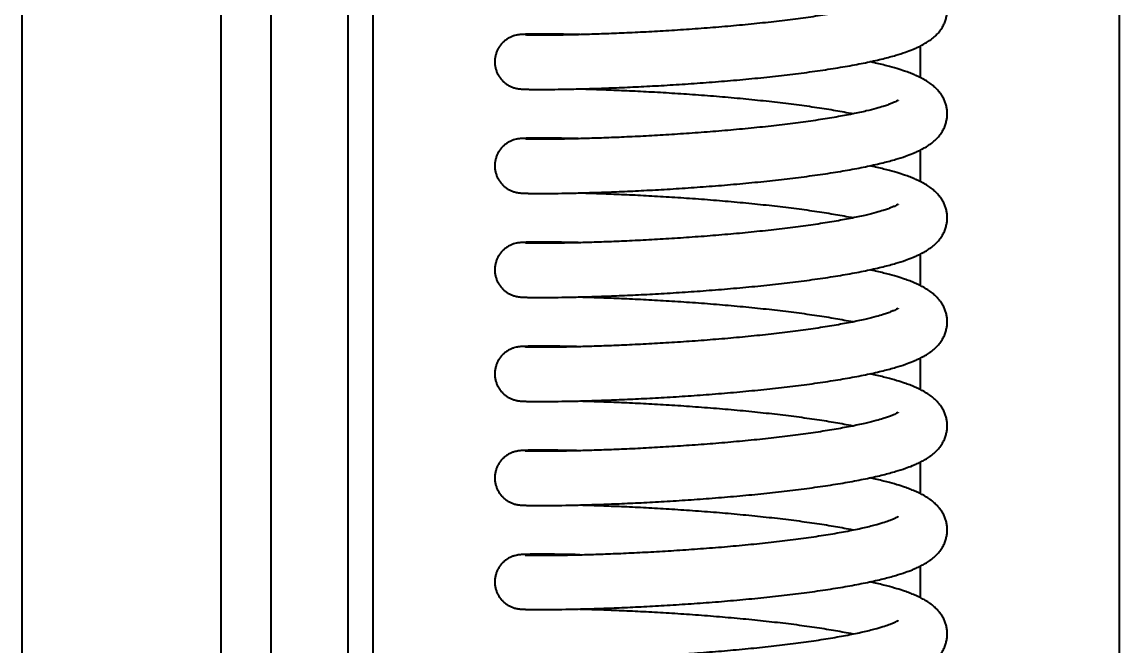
# Model space of a CAD drawing. Header units: millimetres. Extents: x 30271 to 35001, y 5679 to 9007.
# Drawn here: x 33856.8 to 34077.3, y 8014.6 to 8140 of the extents above; entities that cross this region are included whole.
import ezdxf

# ---------------------------------------------------------------- set-up
doc = ezdxf.new("R2010")
doc.units = ezdxf.units.MM
doc.linetypes.add('K5LT_BASIC', pattern=[0])

msp = doc.modelspace()

# ---------------------------------------------------------------- linework, layer by layer
at = {"color": 5, "linetype": 'K5LT_BASIC', "lineweight": 40, "ltscale": 0.5}
for p, q in [((34077.311, 8519.338), (34077.311, 7812.278)), ((33856.811, 8258.577), (33856.811, 7486.77)), ((33896.811, 8258.577), (33896.811, 7486.77)), ((33906.811, 8258.577), (33906.811, 7486.77)), ((33922.311, 8258.577), (33922.311, 7812.278)), ((33927.311, 8258.577), (33927.311, 7812.278)), ((34037.311, 8135.168), (34037.311, 8128.895)), ((34037.311, 8114.258), (34037.311, 8107.984)), ((34037.311, 8093.348), (34037.311, 8087.074)), ((34037.311, 8072.438), (34037.311, 8066.164)), ((34037.311, 8051.527), (34037.311, 8045.253)), ((34037.311, 8030.617), (34037.311, 8024.343))]:
    msp.add_line(p, q, dxfattribs=at)
for points, knots in [([(34032.941, 8145.212), (34032.931, 8145.203), (34032.855, 8145.153), (34032.588, 8145.001), (34032.173, 8144.798), (34031.554, 8144.537), (34030.79, 8144.254), (34029.797, 8143.926), (34028.418, 8143.522), (34026.412, 8143.012), (34023.755, 8142.432), (34020.508, 8141.825), (34016.84, 8141.231), (34012.812, 8140.664), (34008.492, 8140.131), (34003.948, 8139.64), (33999.257, 8139.195), (33994.493, 8138.799), (33989.735, 8138.454), (33985.054, 8138.16), (33980.534, 8137.917), (33976.242, 8137.723), (33972.249, 8137.576), (33968.62, 8137.471), (33965.413, 8137.406), (33962.684, 8137.374), (33960.488, 8137.371), (33959.05, 8137.388), (33958.362, 8137.408), (33958.118, 8137.418), (33958.032, 8137.423), (33957.989, 8137.426), (33957.978, 8137.426), (33957.978, 8137.426)], [0, 0, 0, 0, 0.6033806, 1.0637863, 1.7008464, 2.337546, 2.9742456, 3.6109452, 4.4599826, 5.5215982, 6.8143026, 8.157865, 9.5389116, 10.9481864, 12.3793259, 13.8276698, 15.2898203, 16.7632484, 18.246049, 19.735651, 21.2332462, 22.7369327, 24.2462398, 25.7610339, 27.2816598, 28.8093227, 30.3471628, 31.8878181, 32.939602, 33.3634432, 33.5751742, 33.7869052, 34, 34, 34, 34]), ([(33951.841, 8132.031), (33951.841, 8131.919), (33951.848, 8131.693), (33951.891, 8131.241), (33951.997, 8130.682), (33952.206, 8130.033), (33952.495, 8129.416), (33952.858, 8128.839), (33953.29, 8128.313), (33953.784, 8127.844), (33954.332, 8127.44), (33954.926, 8127.106), (33955.562, 8126.847), (33955.978, 8126.735), (33956.271, 8126.67), (33956.463, 8126.634), (33956.652, 8126.607), (33956.792, 8126.589), (33956.912, 8126.576), (33957.017, 8126.566), (33957.125, 8126.557), (33957.23, 8126.55), (33957.349, 8126.542), (33957.477, 8126.535), (33957.622, 8126.527), (33957.823, 8126.519), (33958.091, 8126.509), (33958.565, 8126.496), (33959.39, 8126.48), (33960.878, 8126.468), (33963.123, 8126.475), (33966.037, 8126.513), (33969.415, 8126.586), (33973.205, 8126.699), (33977.35, 8126.858), (33981.788, 8127.064), (33986.452, 8127.321), (33991.271, 8127.631), (33996.17, 8127.995), (34001.078, 8128.412), (34005.919, 8128.882), (34010.623, 8129.403), (34015.122, 8129.972), (34019.353, 8130.585), (34023.26, 8131.237), (34026.797, 8131.923), (34029.86, 8132.622), (34032.356, 8133.297), (34034.27, 8133.908), (34035.674, 8134.432), (34036.769, 8134.901), (34037.705, 8135.357), (34038.598, 8135.862), (34039.458, 8136.435), (34040.263, 8137.088), (34040.976, 8137.811), (34041.562, 8138.569), (34042.021, 8139.337), (34042.366, 8140.115), (34042.608, 8140.902), (34042.75, 8141.694), (34042.782, 8142.224), (34042.781, 8142.487)], [0, 0, 0, 0, 0.1550048, 0.3136308, 0.6271879, 0.9408378, 1.2546504, 1.5687281, 1.8832435, 2.198542, 2.5154382, 2.8361973, 3.16823, 3.5372502, 3.5957339, 3.8539141, 4.0759055, 4.2978969, 4.4965531, 4.7083259, 4.9200987, 5.1751686, 5.4031045, 5.7188875, 6.0346706, 6.3501724, 6.981176, 7.610738, 8.869862, 10.7555218, 13.0830505, 15.3992471, 17.7027667, 19.9985619, 22.2887439, 24.5741607, 26.8549573, 29.1307979, 31.4009416, 33.6642426, 35.9190599, 38.1631184, 40.3932713, 42.6051158, 44.7923608, 46.9457361, 49.0510015, 50.9525723, 52.5343585, 53.8006295, 54.7501795, 55.6997295, 56.6489139, 57.5967651, 58.5409489, 59.4010593, 60.1369512, 60.788737, 61.3843375, 61.9426273, 62.4773534, 63, 63, 63, 63]), ([(33968.943, 8137.484), (33968.508, 8137.495), (33966.936, 8137.532), (33964.46, 8137.574), (33961.818, 8137.595), (33959.712, 8137.589), (33958.478, 8137.567), (33957.813, 8137.544), (33957.527, 8137.531), (33957.338, 8137.52), (33957.201, 8137.511), (33957.069, 8137.501), (33956.945, 8137.49), (33956.823, 8137.477), (33956.696, 8137.462), (33956.541, 8137.44), (33956.304, 8137.401), (33956.022, 8137.34), (33955.714, 8137.252), (33955.39, 8137.147), (33954.895, 8136.941), (33954.306, 8136.607), (33953.754, 8136.195), (33953.262, 8135.72), (33952.833, 8135.188), (33952.474, 8134.608), (33952.19, 8133.988), (33951.986, 8133.337), (33951.867, 8132.681), (33951.841, 8132.243), (33951.841, 8132.031)], [0, 0, 0, 0, 1.5274861, 5.6364806, 9.7628735, 13.920574, 18.0384505, 19.6431788, 20.7738766, 21.3396902, 21.9053121, 22.4176579, 22.8734143, 23.250307, 23.6027008, 23.9550947, 24.35503, 24.9614733, 25.1024448, 25.3843876, 25.9482734, 26.5331013, 27.1041188, 27.66968, 28.2328203, 28.7947082, 29.3558724, 29.9165901, 30.4770325, 31, 31, 31, 31]), ([(34042.781, 8121.576), (34042.782, 8121.836), (34042.75, 8122.358), (34042.614, 8123.13), (34042.388, 8123.884), (34042.074, 8124.615), (34041.673, 8125.321), (34041.183, 8125.999), (34040.595, 8126.652), (34039.897, 8127.285), (34039.069, 8127.902), (34038.167, 8128.456), (34037.219, 8128.95), (34036.262, 8129.385), (34035.254, 8129.791), (34034.073, 8130.216), (34032.567, 8130.698), (34030.54, 8131.264), (34028.67, 8131.714), (34027.478, 8131.975), (34027.216, 8132.031)], [0, 0, 0, 0, 0.6899626, 1.3860424, 2.0976221, 2.8382955, 3.6239635, 4.4736916, 5.4139735, 6.479496, 7.7149107, 9.1291725, 10.388491, 11.6478095, 12.9052237, 14.1576778, 15.8206006, 17.8830838, 20.3231246, 21, 21, 21, 21]), ([(33968.943, 8126.579), (33969.715, 8126.559), (33971.715, 8126.503), (33975.202, 8126.381), (33979.441, 8126.199), (33983.931, 8125.967), (33988.599, 8125.684), (33993.371, 8125.35), (33998.171, 8124.963), (34002.921, 8124.526), (34007.545, 8124.04), (34011.969, 8123.509), (34016.121, 8122.939), (34019.933, 8122.338), (34022.461, 8121.876), (34023.736, 8121.619), (34023.946, 8121.576)], [0, 0, 0, 0, 0.9140994, 2.2756218, 3.6321692, 4.9837125, 6.3298944, 7.6700839, 9.0033727, 10.3285297, 11.6439141, 12.9473346, 14.2358278, 15.5053574, 16.7502132, 17, 17, 17, 17]), ([(34032.941, 8124.302), (34032.931, 8124.293), (34032.855, 8124.243), (34032.588, 8124.091), (34032.173, 8123.887), (34031.554, 8123.626), (34030.79, 8123.344), (34029.797, 8123.016), (34028.418, 8122.612), (34026.412, 8122.102), (34023.755, 8121.522), (34020.508, 8120.914), (34016.84, 8120.321), (34012.812, 8119.753), (34008.492, 8119.221), (34003.948, 8118.73), (33999.257, 8118.285), (33994.493, 8117.889), (33989.735, 8117.544), (33985.054, 8117.25), (33980.534, 8117.007), (33976.242, 8116.813), (33972.249, 8116.665), (33968.62, 8116.561), (33965.413, 8116.496), (33962.684, 8116.464), (33960.488, 8116.461), (33959.05, 8116.478), (33958.362, 8116.497), (33958.118, 8116.508), (33958.032, 8116.513), (33957.989, 8116.515), (33957.978, 8116.516), (33957.978, 8116.516)], [0, 0, 0, 0, 0.6033806, 1.0637863, 1.7008464, 2.337546, 2.9742456, 3.6109452, 4.4599826, 5.5215982, 6.8143026, 8.157865, 9.5389116, 10.9481864, 12.3793259, 13.8276698, 15.2898203, 16.7632484, 18.246049, 19.735651, 21.2332462, 22.7369327, 24.2462398, 25.7610339, 27.2816598, 28.8093227, 30.3471628, 31.8878181, 32.939602, 33.3634432, 33.5751742, 33.7869052, 34, 34, 34, 34]), ([(33951.841, 8111.121), (33951.841, 8111.009), (33951.848, 8110.782), (33951.891, 8110.331), (33951.997, 8109.771), (33952.206, 8109.123), (33952.495, 8108.506), (33952.858, 8107.929), (33953.29, 8107.402), (33953.784, 8106.933), (33954.332, 8106.529), (33954.926, 8106.196), (33955.562, 8105.937), (33955.978, 8105.825), (33956.271, 8105.759), (33956.463, 8105.724), (33956.652, 8105.696), (33956.792, 8105.679), (33956.912, 8105.666), (33957.017, 8105.656), (33957.125, 8105.647), (33957.23, 8105.639), (33957.349, 8105.632), (33957.477, 8105.624), (33957.622, 8105.617), (33957.823, 8105.608), (33958.091, 8105.599), (33958.565, 8105.586), (33959.39, 8105.57), (33960.878, 8105.558), (33963.123, 8105.565), (33966.037, 8105.602), (33969.415, 8105.675), (33973.205, 8105.789), (33977.35, 8105.947), (33981.788, 8106.154), (33986.452, 8106.411), (33991.271, 8106.721), (33996.17, 8107.084), (34001.078, 8107.502), (34005.919, 8107.972), (34010.623, 8108.492), (34015.122, 8109.061), (34019.353, 8109.674), (34023.26, 8110.327), (34026.797, 8111.013), (34029.86, 8111.712), (34032.356, 8112.386), (34034.27, 8112.998), (34035.674, 8113.522), (34036.769, 8113.991), (34037.705, 8114.447), (34038.598, 8114.952), (34039.458, 8115.525), (34040.263, 8116.178), (34040.976, 8116.901), (34041.562, 8117.658), (34042.021, 8118.426), (34042.366, 8119.205), (34042.608, 8119.992), (34042.75, 8120.783), (34042.782, 8121.314), (34042.781, 8121.576)], [0, 0, 0, 0, 0.1550048, 0.3136308, 0.6271879, 0.9408378, 1.2546504, 1.5687281, 1.8832435, 2.198542, 2.5154382, 2.8361973, 3.16823, 3.5372502, 3.5957339, 3.8539141, 4.0759055, 4.2978969, 4.4965531, 4.7083259, 4.9200987, 5.1751686, 5.4031045, 5.7188875, 6.0346706, 6.3501724, 6.981176, 7.610738, 8.869862, 10.7555218, 13.0830505, 15.3992471, 17.7027667, 19.9985619, 22.2887439, 24.5741607, 26.8549573, 29.1307979, 31.4009416, 33.6642426, 35.9190599, 38.1631184, 40.3932713, 42.6051158, 44.7923608, 46.9457361, 49.0510015, 50.9525723, 52.5343585, 53.8006295, 54.7501795, 55.6997295, 56.6489139, 57.5967651, 58.5409489, 59.4010593, 60.1369512, 60.788737, 61.3843375, 61.9426273, 62.4773534, 63, 63, 63, 63]), ([(33968.943, 8116.574), (33968.508, 8116.585), (33966.936, 8116.621), (33964.46, 8116.664), (33961.818, 8116.685), (33959.712, 8116.678), (33958.478, 8116.657), (33957.813, 8116.634), (33957.527, 8116.621), (33957.338, 8116.61), (33957.201, 8116.601), (33957.069, 8116.591), (33956.945, 8116.58), (33956.823, 8116.567), (33956.696, 8116.552), (33956.541, 8116.53), (33956.304, 8116.491), (33956.022, 8116.43), (33955.714, 8116.342), (33955.39, 8116.237), (33954.895, 8116.031), (33954.306, 8115.696), (33953.754, 8115.284), (33953.262, 8114.809), (33952.833, 8114.278), (33952.474, 8113.698), (33952.19, 8113.077), (33951.986, 8112.427), (33951.867, 8111.771), (33951.841, 8111.333), (33951.841, 8111.121)], [0, 0, 0, 0, 1.5274861, 5.6364806, 9.7628735, 13.920574, 18.0384505, 19.6431788, 20.7738766, 21.3396902, 21.9053121, 22.4176579, 22.8734143, 23.250307, 23.6027008, 23.9550947, 24.35503, 24.9614733, 25.1024448, 25.3843876, 25.9482734, 26.5331013, 27.1041188, 27.66968, 28.2328203, 28.7947082, 29.3558724, 29.9165901, 30.4770325, 31, 31, 31, 31]), ([(34042.781, 8100.666), (34042.782, 8100.926), (34042.75, 8101.448), (34042.614, 8102.22), (34042.388, 8102.974), (34042.074, 8103.705), (34041.673, 8104.41), (34041.183, 8105.088), (34040.595, 8105.742), (34039.897, 8106.375), (34039.069, 8106.991), (34038.167, 8107.545), (34037.219, 8108.04), (34036.262, 8108.475), (34035.254, 8108.881), (34034.073, 8109.306), (34032.567, 8109.788), (34030.54, 8110.353), (34028.67, 8110.803), (34027.478, 8111.065), (34027.216, 8111.121)], [0, 0, 0, 0, 0.6899626, 1.3860424, 2.0976221, 2.8382955, 3.6239635, 4.4736916, 5.4139735, 6.479496, 7.7149107, 9.1291725, 10.388491, 11.6478095, 12.9052237, 14.1576778, 15.8206006, 17.8830838, 20.3231246, 21, 21, 21, 21]), ([(33968.943, 8105.668), (33969.715, 8105.649), (33971.715, 8105.593), (33975.202, 8105.471), (33979.441, 8105.288), (33983.931, 8105.057), (33988.599, 8104.774), (33993.371, 8104.439), (33998.171, 8104.053), (34002.921, 8103.615), (34007.545, 8103.129), (34011.969, 8102.599), (34016.121, 8102.029), (34019.933, 8101.428), (34022.461, 8100.965), (34023.736, 8100.709), (34023.946, 8100.666)], [0, 0, 0, 0, 0.9140994, 2.2756218, 3.6321692, 4.9837125, 6.3298944, 7.6700839, 9.0033727, 10.3285297, 11.6439141, 12.9473346, 14.2358278, 15.5053574, 16.7502132, 17, 17, 17, 17]), ([(34032.941, 8103.392), (34032.931, 8103.383), (34032.855, 8103.332), (34032.588, 8103.18), (34032.173, 8102.977), (34031.554, 8102.716), (34030.79, 8102.433), (34029.797, 8102.105), (34028.418, 8101.702), (34026.412, 8101.191), (34023.755, 8100.611), (34020.508, 8100.004), (34016.84, 8099.41), (34012.812, 8098.843), (34008.492, 8098.311), (34003.948, 8097.819), (33999.257, 8097.374), (33994.493, 8096.978), (33989.735, 8096.633), (33985.054, 8096.339), (33980.534, 8096.097), (33976.242, 8095.903), (33972.249, 8095.755), (33968.62, 8095.651), (33965.413, 8095.585), (33962.684, 8095.554), (33960.488, 8095.551), (33959.05, 8095.567), (33958.362, 8095.587), (33958.118, 8095.598), (33958.032, 8095.602), (33957.989, 8095.605), (33957.978, 8095.606), (33957.978, 8095.606)], [0, 0, 0, 0, 0.6033806, 1.0637863, 1.7008464, 2.337546, 2.9742456, 3.6109452, 4.4599826, 5.5215982, 6.8143026, 8.157865, 9.5389116, 10.9481864, 12.3793259, 13.8276698, 15.2898203, 16.7632484, 18.246049, 19.735651, 21.2332462, 22.7369327, 24.2462398, 25.7610339, 27.2816598, 28.8093227, 30.3471628, 31.8878181, 32.939602, 33.3634432, 33.5751742, 33.7869052, 34, 34, 34, 34]), ([(33951.841, 8090.211), (33951.841, 8090.099), (33951.848, 8089.872), (33951.891, 8089.42), (33951.997, 8088.861), (33952.206, 8088.213), (33952.495, 8087.595), (33952.858, 8087.019), (33953.29, 8086.492), (33953.784, 8086.023), (33954.332, 8085.619), (33954.926, 8085.286), (33955.562, 8085.026), (33955.978, 8084.914), (33956.271, 8084.849), (33956.463, 8084.814), (33956.652, 8084.786), (33956.792, 8084.769), (33956.912, 8084.756), (33957.017, 8084.746), (33957.125, 8084.737), (33957.23, 8084.729), (33957.349, 8084.721), (33957.477, 8084.714), (33957.622, 8084.707), (33957.823, 8084.698), (33958.091, 8084.689), (33958.565, 8084.675), (33959.39, 8084.66), (33960.878, 8084.648), (33963.123, 8084.654), (33966.037, 8084.692), (33969.415, 8084.765), (33973.205, 8084.879), (33977.35, 8085.037), (33981.788, 8085.243), (33986.452, 8085.501), (33991.271, 8085.81), (33996.17, 8086.174), (34001.078, 8086.591), (34005.919, 8087.061), (34010.623, 8087.582), (34015.122, 8088.151), (34019.353, 8088.764), (34023.26, 8089.416), (34026.797, 8090.103), (34029.86, 8090.801), (34032.356, 8091.476), (34034.27, 8092.088), (34035.674, 8092.611), (34036.769, 8093.08), (34037.705, 8093.537), (34038.598, 8094.041), (34039.458, 8094.615), (34040.263, 8095.268), (34040.976, 8095.991), (34041.562, 8096.748), (34042.021, 8097.516), (34042.366, 8098.295), (34042.608, 8099.082), (34042.75, 8099.873), (34042.782, 8100.404), (34042.781, 8100.666)], [0, 0, 0, 0, 0.1550048, 0.3136308, 0.6271879, 0.9408378, 1.2546504, 1.5687281, 1.8832435, 2.198542, 2.5154382, 2.8361973, 3.16823, 3.5372502, 3.5957339, 3.8539141, 4.0759055, 4.2978969, 4.4965531, 4.7083259, 4.9200987, 5.1751686, 5.4031045, 5.7188875, 6.0346706, 6.3501724, 6.981176, 7.610738, 8.869862, 10.7555218, 13.0830505, 15.3992471, 17.7027667, 19.9985619, 22.2887439, 24.5741607, 26.8549573, 29.1307979, 31.4009416, 33.6642426, 35.9190599, 38.1631184, 40.3932713, 42.6051158, 44.7923608, 46.9457361, 49.0510015, 50.9525723, 52.5343585, 53.8006295, 54.7501795, 55.6997295, 56.6489139, 57.5967651, 58.5409489, 59.4010593, 60.1369512, 60.788737, 61.3843375, 61.9426273, 62.4773534, 63, 63, 63, 63]), ([(33968.943, 8095.664), (33968.508, 8095.674), (33966.936, 8095.711), (33964.46, 8095.753), (33961.818, 8095.774), (33959.712, 8095.768), (33958.478, 8095.746), (33957.813, 8095.724), (33957.527, 8095.711), (33957.338, 8095.7), (33957.201, 8095.691), (33957.069, 8095.681), (33956.945, 8095.669), (33956.823, 8095.657), (33956.696, 8095.642), (33956.541, 8095.62), (33956.304, 8095.58), (33956.022, 8095.52), (33955.714, 8095.432), (33955.39, 8095.327), (33954.895, 8095.121), (33954.306, 8094.786), (33953.754, 8094.374), (33953.262, 8093.899), (33952.833, 8093.368), (33952.474, 8092.787), (33952.19, 8092.167), (33951.986, 8091.517), (33951.867, 8090.861), (33951.841, 8090.422), (33951.841, 8090.211)], [0, 0, 0, 0, 1.5274861, 5.6364806, 9.7628735, 13.920574, 18.0384505, 19.6431788, 20.7738766, 21.3396902, 21.9053121, 22.4176579, 22.8734143, 23.250307, 23.6027008, 23.9550947, 24.35503, 24.9614733, 25.1024448, 25.3843876, 25.9482734, 26.5331013, 27.1041188, 27.66968, 28.2328203, 28.7947082, 29.3558724, 29.9165901, 30.4770325, 31, 31, 31, 31]), ([(34042.781, 8079.756), (34042.782, 8080.016), (34042.75, 8080.538), (34042.614, 8081.31), (34042.388, 8082.064), (34042.074, 8082.795), (34041.673, 8083.5), (34041.183, 8084.178), (34040.595, 8084.831), (34039.897, 8085.465), (34039.069, 8086.081), (34038.167, 8086.635), (34037.219, 8087.13), (34036.262, 8087.565), (34035.254, 8087.97), (34034.073, 8088.396), (34032.567, 8088.877), (34030.54, 8089.443), (34028.67, 8089.893), (34027.478, 8090.155), (34027.216, 8090.211)], [0, 0, 0, 0, 0.6899626, 1.3860424, 2.0976221, 2.8382955, 3.6239635, 4.4736916, 5.4139735, 6.479496, 7.7149107, 9.1291725, 10.388491, 11.6478095, 12.9052237, 14.1576778, 15.8206006, 17.8830838, 20.3231246, 21, 21, 21, 21]), ([(33968.943, 8084.758), (33969.715, 8084.739), (33971.715, 8084.682), (33975.202, 8084.561), (33979.441, 8084.378), (33983.931, 8084.146), (33988.599, 8083.864), (33993.371, 8083.529), (33998.171, 8083.143), (34002.921, 8082.705), (34007.545, 8082.219), (34011.969, 8081.689), (34016.121, 8081.119), (34019.933, 8080.517), (34022.461, 8080.055), (34023.736, 8079.799), (34023.946, 8079.756)], [0, 0, 0, 0, 0.9140994, 2.2756218, 3.6321692, 4.9837125, 6.3298944, 7.6700839, 9.0033727, 10.3285297, 11.6439141, 12.9473346, 14.2358278, 15.5053574, 16.7502132, 17, 17, 17, 17]), ([(34032.941, 8082.481), (34032.931, 8082.473), (34032.855, 8082.422), (34032.588, 8082.27), (34032.173, 8082.067), (34031.554, 8081.806), (34030.79, 8081.523), (34029.797, 8081.195), (34028.418, 8080.792), (34026.412, 8080.281), (34023.755, 8079.701), (34020.508, 8079.094), (34016.84, 8078.5), (34012.812, 8077.933), (34008.492, 8077.4), (34003.948, 8076.909), (33999.257, 8076.464), (33994.493, 8076.068), (33989.735, 8075.723), (33985.054, 8075.429), (33980.534, 8075.186), (33976.242, 8074.992), (33972.249, 8074.845), (33968.62, 8074.741), (33965.413, 8074.675), (33962.684, 8074.643), (33960.488, 8074.64), (33959.05, 8074.657), (33958.362, 8074.677), (33958.118, 8074.687), (33958.032, 8074.692), (33957.989, 8074.695), (33957.978, 8074.696), (33957.978, 8074.696)], [0, 0, 0, 0, 0.6033806, 1.0637863, 1.7008464, 2.337546, 2.9742456, 3.6109452, 4.4599826, 5.5215982, 6.8143026, 8.157865, 9.5389116, 10.9481864, 12.3793259, 13.8276698, 15.2898203, 16.7632484, 18.246049, 19.735651, 21.2332462, 22.7369327, 24.2462398, 25.7610339, 27.2816598, 28.8093227, 30.3471628, 31.8878181, 32.939602, 33.3634432, 33.5751742, 33.7869052, 34, 34, 34, 34]), ([(33951.841, 8069.301), (33951.841, 8069.189), (33951.848, 8068.962), (33951.891, 8068.51), (33951.997, 8067.951), (33952.206, 8067.302), (33952.495, 8066.685), (33952.858, 8066.108), (33953.29, 8065.582), (33953.784, 8065.113), (33954.332, 8064.709), (33954.926, 8064.375), (33955.562, 8064.116), (33955.978, 8064.004), (33956.271, 8063.939), (33956.463, 8063.904), (33956.652, 8063.876), (33956.792, 8063.858), (33956.912, 8063.845), (33957.017, 8063.835), (33957.125, 8063.827), (33957.23, 8063.819), (33957.349, 8063.811), (33957.477, 8063.804), (33957.622, 8063.797), (33957.823, 8063.788), (33958.091, 8063.778), (33958.565, 8063.765), (33959.39, 8063.749), (33960.878, 8063.737), (33963.123, 8063.744), (33966.037, 8063.782), (33969.415, 8063.855), (33973.205, 8063.968), (33977.35, 8064.127), (33981.788, 8064.333), (33986.452, 8064.59), (33991.271, 8064.9), (33996.17, 8065.264), (34001.078, 8065.681), (34005.919, 8066.151), (34010.623, 8066.672), (34015.122, 8067.241), (34019.353, 8067.854), (34023.26, 8068.506), (34026.797, 8069.192), (34029.86, 8069.891), (34032.356, 8070.566), (34034.27, 8071.177), (34035.674, 8071.701), (34036.769, 8072.17), (34037.705, 8072.626), (34038.598, 8073.131), (34039.458, 8073.705), (34040.263, 8074.358), (34040.976, 8075.08), (34041.562, 8075.838), (34042.021, 8076.606), (34042.366, 8077.385), (34042.608, 8078.171), (34042.75, 8078.963), (34042.782, 8079.493), (34042.781, 8079.756)], [0, 0, 0, 0, 0.1550048, 0.3136308, 0.6271879, 0.9408378, 1.2546504, 1.5687281, 1.8832435, 2.198542, 2.5154382, 2.8361973, 3.16823, 3.5372502, 3.5957339, 3.8539141, 4.0759055, 4.2978969, 4.4965531, 4.7083259, 4.9200987, 5.1751686, 5.4031045, 5.7188875, 6.0346706, 6.3501724, 6.981176, 7.610738, 8.869862, 10.7555218, 13.0830505, 15.3992471, 17.7027667, 19.9985619, 22.2887439, 24.5741607, 26.8549573, 29.1307979, 31.4009416, 33.6642426, 35.9190599, 38.1631184, 40.3932713, 42.6051158, 44.7923608, 46.9457361, 49.0510015, 50.9525723, 52.5343585, 53.8006295, 54.7501795, 55.6997295, 56.6489139, 57.5967651, 58.5409489, 59.4010593, 60.1369512, 60.788737, 61.3843375, 61.9426273, 62.4773534, 63, 63, 63, 63]), ([(33968.943, 8074.753), (33968.508, 8074.764), (33966.936, 8074.801), (33964.46, 8074.843), (33961.818, 8074.864), (33959.712, 8074.858), (33958.478, 8074.836), (33957.813, 8074.813), (33957.527, 8074.8), (33957.338, 8074.789), (33957.201, 8074.78), (33957.069, 8074.77), (33956.945, 8074.759), (33956.823, 8074.746), (33956.696, 8074.731), (33956.541, 8074.71), (33956.304, 8074.67), (33956.022, 8074.609), (33955.714, 8074.522), (33955.39, 8074.416), (33954.895, 8074.21), (33954.306, 8073.876), (33953.754, 8073.464), (33953.262, 8072.989), (33952.833, 8072.457), (33952.474, 8071.877), (33952.19, 8071.257), (33951.986, 8070.606), (33951.867, 8069.95), (33951.841, 8069.512), (33951.841, 8069.301)], [0, 0, 0, 0, 1.5274861, 5.6364806, 9.7628735, 13.920574, 18.0384505, 19.6431788, 20.7738766, 21.3396902, 21.9053121, 22.4176579, 22.8734143, 23.250307, 23.6027008, 23.9550947, 24.35503, 24.9614733, 25.1024448, 25.3843876, 25.9482734, 26.5331013, 27.1041188, 27.66968, 28.2328203, 28.7947082, 29.3558724, 29.9165901, 30.4770325, 31, 31, 31, 31]), ([(34042.781, 8058.845), (34042.782, 8059.106), (34042.75, 8059.628), (34042.614, 8060.4), (34042.388, 8061.153), (34042.074, 8061.884), (34041.673, 8062.59), (34041.183, 8063.268), (34040.595, 8063.921), (34039.897, 8064.554), (34039.069, 8065.171), (34038.167, 8065.725), (34037.219, 8066.22), (34036.262, 8066.655), (34035.254, 8067.06), (34034.073, 8067.485), (34032.567, 8067.967), (34030.54, 8068.533), (34028.67, 8068.983), (34027.478, 8069.244), (34027.216, 8069.301)], [0, 0, 0, 0, 0.6899626, 1.3860424, 2.0976221, 2.8382955, 3.6239635, 4.4736916, 5.4139735, 6.479496, 7.7149107, 9.1291725, 10.388491, 11.6478095, 12.9052237, 14.1576778, 15.8206006, 17.8830838, 20.3231246, 21, 21, 21, 21]), ([(33968.943, 8063.848), (33969.715, 8063.828), (33971.715, 8063.772), (33975.202, 8063.65), (33979.441, 8063.468), (33983.931, 8063.236), (33988.599, 8062.954), (33993.371, 8062.619), (33998.171, 8062.232), (34002.921, 8061.795), (34007.545, 8061.309), (34011.969, 8060.778), (34016.121, 8060.209), (34019.933, 8059.607), (34022.461, 8059.145), (34023.736, 8058.888), (34023.946, 8058.845)], [0, 0, 0, 0, 0.9140994, 2.2756218, 3.6321692, 4.9837125, 6.3298944, 7.6700839, 9.0033727, 10.3285297, 11.6439141, 12.9473346, 14.2358278, 15.5053574, 16.7502132, 17, 17, 17, 17]), ([(34032.941, 8061.571), (34032.931, 8061.562), (34032.855, 8061.512), (34032.588, 8061.36), (34032.173, 8061.156), (34031.554, 8060.895), (34030.79, 8060.613), (34029.797, 8060.285), (34028.418, 8059.881), (34026.412, 8059.371), (34023.755, 8058.791), (34020.508, 8058.183), (34016.84, 8057.59), (34012.812, 8057.022), (34008.492, 8056.49), (34003.948, 8055.999), (33999.257, 8055.554), (33994.493, 8055.158), (33989.735, 8054.813), (33985.054, 8054.519), (33980.534, 8054.276), (33976.242, 8054.082), (33972.249, 8053.935), (33968.62, 8053.83), (33965.413, 8053.765), (33962.684, 8053.733), (33960.488, 8053.73), (33959.05, 8053.747), (33958.362, 8053.766), (33958.118, 8053.777), (33958.032, 8053.782), (33957.989, 8053.784), (33957.978, 8053.785), (33957.978, 8053.785)], [0, 0, 0, 0, 0.6033806, 1.0637863, 1.7008464, 2.337546, 2.9742456, 3.6109452, 4.4599826, 5.5215982, 6.8143026, 8.157865, 9.5389116, 10.9481864, 12.3793259, 13.8276698, 15.2898203, 16.7632484, 18.246049, 19.735651, 21.2332462, 22.7369327, 24.2462398, 25.7610339, 27.2816598, 28.8093227, 30.3471628, 31.8878181, 32.939602, 33.3634432, 33.5751742, 33.7869052, 34, 34, 34, 34]), ([(33951.841, 8048.39), (33951.841, 8048.278), (33951.848, 8048.052), (33951.891, 8047.6), (33951.997, 8047.04), (33952.206, 8046.392), (33952.495, 8045.775), (33952.858, 8045.198), (33953.29, 8044.671), (33953.784, 8044.202), (33954.332, 8043.798), (33954.926, 8043.465), (33955.562, 8043.206), (33955.978, 8043.094), (33956.271, 8043.029), (33956.463, 8042.993), (33956.652, 8042.965), (33956.792, 8042.948), (33956.912, 8042.935), (33957.017, 8042.925), (33957.125, 8042.916), (33957.23, 8042.909), (33957.349, 8042.901), (33957.477, 8042.893), (33957.622, 8042.886), (33957.823, 8042.878), (33958.091, 8042.868), (33958.565, 8042.855), (33959.39, 8042.839), (33960.878, 8042.827), (33963.123, 8042.834), (33966.037, 8042.871), (33969.415, 8042.945), (33973.205, 8043.058), (33977.35, 8043.216), (33981.788, 8043.423), (33986.452, 8043.68), (33991.271, 8043.99), (33996.17, 8044.353), (34001.078, 8044.771), (34005.919, 8045.241), (34010.623, 8045.762), (34015.122, 8046.33), (34019.353, 8046.943), (34023.26, 8047.596), (34026.797, 8048.282), (34029.86, 8048.981), (34032.356, 8049.655), (34034.27, 8050.267), (34035.674, 8050.791), (34036.769, 8051.26), (34037.705, 8051.716), (34038.598, 8052.221), (34039.458, 8052.794), (34040.263, 8053.447), (34040.976, 8054.17), (34041.562, 8054.928), (34042.021, 8055.696), (34042.366, 8056.474), (34042.608, 8057.261), (34042.75, 8058.053), (34042.782, 8058.583), (34042.781, 8058.845)], [0, 0, 0, 0, 0.1550048, 0.3136308, 0.6271879, 0.9408378, 1.2546504, 1.5687281, 1.8832435, 2.198542, 2.5154382, 2.8361973, 3.16823, 3.5372502, 3.5957339, 3.8539141, 4.0759055, 4.2978969, 4.4965531, 4.7083259, 4.9200987, 5.1751686, 5.4031045, 5.7188875, 6.0346706, 6.3501724, 6.981176, 7.610738, 8.869862, 10.7555218, 13.0830505, 15.3992471, 17.7027667, 19.9985619, 22.2887439, 24.5741607, 26.8549573, 29.1307979, 31.4009416, 33.6642426, 35.9190599, 38.1631184, 40.3932713, 42.6051158, 44.7923608, 46.9457361, 49.0510015, 50.9525723, 52.5343585, 53.8006295, 54.7501795, 55.6997295, 56.6489139, 57.5967651, 58.5409489, 59.4010593, 60.1369512, 60.788737, 61.3843375, 61.9426273, 62.4773534, 63, 63, 63, 63]), ([(33951.841, 8048.39), (33951.841, 8048.278), (33951.848, 8048.052), (33951.891, 8047.6), (33951.997, 8047.04), (33952.206, 8046.392), (33952.495, 8045.775), (33952.858, 8045.198), (33953.29, 8044.671), (33953.784, 8044.202), (33954.332, 8043.798), (33954.926, 8043.465), (33955.562, 8043.206), (33955.978, 8043.094), (33956.271, 8043.029), (33956.463, 8042.993), (33956.652, 8042.965), (33956.792, 8042.948), (33956.912, 8042.935), (33957.017, 8042.925), (33957.125, 8042.916), (33957.23, 8042.909), (33957.349, 8042.901), (33957.477, 8042.893), (33957.622, 8042.886), (33957.823, 8042.878), (33958.091, 8042.868), (33958.565, 8042.855), (33959.39, 8042.839), (33960.878, 8042.827), (33963.123, 8042.834), (33966.037, 8042.871), (33969.415, 8042.945), (33973.205, 8043.058), (33977.35, 8043.216), (33981.788, 8043.423), (33986.452, 8043.68), (33991.271, 8043.99), (33996.17, 8044.353), (34001.078, 8044.771), (34005.919, 8045.241), (34010.623, 8045.762), (34015.122, 8046.33), (34019.353, 8046.943), (34023.26, 8047.596), (34026.797, 8048.282), (34029.86, 8048.981), (34032.356, 8049.655), (34034.27, 8050.267), (34035.674, 8050.791), (34036.769, 8051.26), (34037.705, 8051.716), (34038.598, 8052.221), (34039.458, 8052.794), (34040.263, 8053.447), (34040.976, 8054.17), (34041.562, 8054.928), (34042.021, 8055.696), (34042.366, 8056.474), (34042.608, 8057.261), (34042.75, 8058.053), (34042.782, 8058.583), (34042.781, 8058.845)], [0, 0, 0, 0, 0.1550048, 0.3136308, 0.6271879, 0.9408378, 1.2546504, 1.5687281, 1.8832435, 2.198542, 2.5154382, 2.8361973, 3.16823, 3.5372502, 3.5957339, 3.8539141, 4.0759055, 4.2978969, 4.4965531, 4.7083259, 4.9200987, 5.1751686, 5.4031045, 5.7188875, 6.0346706, 6.3501724, 6.981176, 7.610738, 8.869862, 10.7555218, 13.0830505, 15.3992471, 17.7027667, 19.9985619, 22.2887439, 24.5741607, 26.8549573, 29.1307979, 31.4009416, 33.6642426, 35.9190599, 38.1631184, 40.3932713, 42.6051158, 44.7923608, 46.9457361, 49.0510015, 50.9525723, 52.5343585, 53.8006295, 54.7501795, 55.6997295, 56.6489139, 57.5967651, 58.5409489, 59.4010593, 60.1369512, 60.788737, 61.3843375, 61.9426273, 62.4773534, 63, 63, 63, 63]), ([(33968.943, 8053.843), (33968.508, 8053.854), (33966.936, 8053.89), (33964.46, 8053.933), (33961.818, 8053.954), (33959.712, 8053.948), (33958.478, 8053.926), (33957.813, 8053.903), (33957.527, 8053.89), (33957.338, 8053.879), (33957.201, 8053.87), (33957.069, 8053.86), (33956.945, 8053.849), (33956.823, 8053.836), (33956.696, 8053.821), (33956.541, 8053.799), (33956.304, 8053.76), (33956.022, 8053.699), (33955.714, 8053.611), (33955.39, 8053.506), (33954.895, 8053.3), (33954.306, 8052.966), (33953.754, 8052.553), (33953.262, 8052.078), (33952.833, 8051.547), (33952.474, 8050.967), (33952.19, 8050.347), (33951.986, 8049.696), (33951.867, 8049.04), (33951.841, 8048.602), (33951.841, 8048.39)], [0, 0, 0, 0, 1.5274861, 5.6364806, 9.7628735, 13.920574, 18.0384505, 19.6431788, 20.7738766, 21.3396902, 21.9053121, 22.4176579, 22.8734143, 23.250307, 23.6027008, 23.9550947, 24.35503, 24.9614733, 25.1024448, 25.3843876, 25.9482734, 26.5331013, 27.1041188, 27.66968, 28.2328203, 28.7947082, 29.3558724, 29.9165901, 30.4770325, 31, 31, 31, 31]), ([(34042.781, 8037.935), (34042.782, 8038.195), (34042.75, 8038.717), (34042.614, 8039.489), (34042.388, 8040.243), (34042.074, 8040.974), (34041.673, 8041.679), (34041.183, 8042.358), (34040.595, 8043.011), (34039.897, 8043.644), (34039.069, 8044.26), (34038.167, 8044.815), (34037.219, 8045.309), (34036.262, 8045.744), (34035.254, 8046.15), (34034.073, 8046.575), (34032.567, 8047.057), (34030.54, 8047.622), (34028.67, 8048.072), (34027.478, 8048.334), (34027.216, 8048.39)], [0, 0, 0, 0, 0.6899626, 1.3860424, 2.0976221, 2.8382955, 3.6239635, 4.4736916, 5.4139735, 6.479496, 7.7149107, 9.1291725, 10.388491, 11.6478095, 12.9052237, 14.1576778, 15.8206006, 17.8830838, 20.3231246, 21, 21, 21, 21]), ([(33968.943, 8042.938), (33969.715, 8042.918), (33971.715, 8042.862), (33975.202, 8042.74), (33979.441, 8042.558), (33983.931, 8042.326), (33988.599, 8042.043), (33993.371, 8041.709), (33998.171, 8041.322), (34002.921, 8040.885), (34007.545, 8040.399), (34011.969, 8039.868), (34016.121, 8039.298), (34019.933, 8038.697), (34022.461, 8038.234), (34023.736, 8037.978), (34023.946, 8037.935)], [0, 0, 0, 0, 0.9140994, 2.2756218, 3.6321692, 4.9837125, 6.3298944, 7.6700839, 9.0033727, 10.3285297, 11.6439141, 12.9473346, 14.2358278, 15.5053574, 16.7502132, 17, 17, 17, 17]), ([(33957.978, 8032.875), (33957.978, 8032.875), (33957.989, 8032.874), (33958.032, 8032.871), (33958.096, 8032.868), (33958.179, 8032.864), (33958.312, 8032.859), (33958.558, 8032.851), (33959.084, 8032.838), (33960.139, 8032.823), (33961.952, 8032.819), (33964.529, 8032.841), (33967.615, 8032.896), (33971.14, 8032.989), (33975.048, 8033.124), (33979.277, 8033.305), (33983.758, 8033.535), (33988.421, 8033.816), (33993.191, 8034.148), (33997.989, 8034.533), (34002.743, 8034.968), (34007.373, 8035.452), (34011.806, 8035.981), (34015.97, 8036.55), (34019.796, 8037.15), (34023.22, 8037.773), (34026.184, 8038.404), (34028.492, 8038.986), (34030.159, 8039.485), (34031.241, 8039.863), (34031.984, 8040.163), (34032.497, 8040.401), (34032.836, 8040.588), (34032.93, 8040.651), (34032.941, 8040.661)], [0, 0, 0, 0, 0.2187403, 0.4373084, 0.6557973, 0.8742862, 1.0926281, 1.529459, 2.184585, 3.2765418, 4.8526223, 6.4402638, 8.0154972, 9.5827697, 11.1437684, 12.699056, 14.248616, 15.7920513, 17.3272282, 18.8559591, 20.3754279, 21.883772, 23.3785106, 24.856309, 26.3125761, 27.7408204, 29.1316472, 30.4708454, 31.5017861, 32.3752493, 33.0306826, 33.6860135, 34.3413444, 35, 35, 35, 35]), ([(33951.841, 8027.48), (33951.841, 8027.368), (33951.848, 8027.141), (33951.891, 8026.689), (33951.997, 8026.13), (33952.206, 8025.482), (33952.495, 8024.864), (33952.858, 8024.288), (33953.29, 8023.761), (33953.784, 8023.292), (33954.332, 8022.888), (33954.926, 8022.555), (33955.562, 8022.296), (33955.978, 8022.183), (33956.271, 8022.118), (33956.463, 8022.083), (33956.652, 8022.055), (33956.792, 8022.038), (33956.912, 8022.025), (33957.017, 8022.015), (33957.125, 8022.006), (33957.23, 8021.998), (33957.349, 8021.991), (33957.477, 8021.983), (33957.622, 8021.976), (33957.823, 8021.967), (33958.091, 8021.958), (33958.565, 8021.944), (33959.39, 8021.929), (33960.878, 8021.917), (33963.123, 8021.924), (33966.037, 8021.961), (33969.415, 8022.034), (33973.205, 8022.148), (33977.35, 8022.306), (33981.788, 8022.512), (33986.452, 8022.77), (33991.271, 8023.08), (33996.17, 8023.443), (34001.078, 8023.86), (34005.919, 8024.33), (34010.623, 8024.851), (34015.122, 8025.42), (34019.353, 8026.033), (34023.26, 8026.686), (34026.797, 8027.372), (34029.86, 8028.07), (34032.356, 8028.745), (34034.27, 8029.357), (34035.674, 8029.88), (34036.769, 8030.35), (34037.705, 8030.806), (34038.598, 8031.31), (34039.458, 8031.884), (34040.263, 8032.537), (34040.976, 8033.26), (34041.562, 8034.017), (34042.021, 8034.785), (34042.366, 8035.564), (34042.608, 8036.351), (34042.75, 8037.142), (34042.782, 8037.673), (34042.781, 8037.935)], [0, 0, 0, 0, 0.1550048, 0.3136308, 0.6271879, 0.9408378, 1.2546504, 1.5687281, 1.8832435, 2.198542, 2.5154382, 2.8361973, 3.16823, 3.5372502, 3.5957339, 3.8539141, 4.0759055, 4.2978969, 4.4965531, 4.7083259, 4.9200987, 5.1751686, 5.4031045, 5.7188875, 6.0346706, 6.3501724, 6.981176, 7.610738, 8.869862, 10.7555218, 13.0830505, 15.3992471, 17.7027667, 19.9985619, 22.2887439, 24.5741607, 26.8549573, 29.1307979, 31.4009416, 33.6642426, 35.9190599, 38.1631184, 40.3932713, 42.6051158, 44.7923608, 46.9457361, 49.0510015, 50.9525723, 52.5343585, 53.8006295, 54.7501795, 55.6997295, 56.6489139, 57.5967651, 58.5409489, 59.4010593, 60.1369512, 60.788737, 61.3843375, 61.9426273, 62.4773534, 63, 63, 63, 63]), ([(33968.943, 8032.933), (33968.508, 8032.944), (33966.936, 8032.98), (33964.46, 8033.023), (33961.818, 8033.044), (33959.712, 8033.037), (33958.478, 8033.015), (33957.813, 8032.993), (33957.527, 8032.98), (33957.338, 8032.969), (33957.201, 8032.96), (33957.069, 8032.95), (33956.945, 8032.939), (33956.823, 8032.926), (33956.696, 8032.911), (33956.541, 8032.889), (33956.304, 8032.849), (33956.022, 8032.789), (33955.714, 8032.701), (33955.39, 8032.596), (33954.895, 8032.39), (33954.306, 8032.055), (33953.754, 8031.643), (33953.262, 8031.168), (33952.833, 8030.637), (33952.474, 8030.056), (33952.19, 8029.436), (33951.986, 8028.786), (33951.867, 8028.13), (33951.841, 8027.692), (33951.841, 8027.48)], [0, 0, 0, 0, 1.5274861, 5.6364806, 9.7628735, 13.920574, 18.0384505, 19.6431788, 20.7738766, 21.3396902, 21.9053121, 22.4176579, 22.8734143, 23.250307, 23.6027008, 23.9550947, 24.35503, 24.9614733, 25.1024448, 25.3843876, 25.9482734, 26.5331013, 27.1041188, 27.66968, 28.2328203, 28.7947082, 29.3558724, 29.9165901, 30.4770325, 31, 31, 31, 31]), ([(34042.781, 8017.025), (34042.782, 8017.285), (34042.75, 8017.807), (34042.614, 8018.579), (34042.388, 8019.333), (34042.074, 8020.064), (34041.673, 8020.769), (34041.183, 8021.447), (34040.595, 8022.1), (34039.897, 8022.734), (34039.069, 8023.35), (34038.167, 8023.904), (34037.219, 8024.399), (34036.262, 8024.834), (34035.254, 8025.239), (34034.073, 8025.665), (34032.567, 8026.146), (34030.54, 8026.712), (34028.67, 8027.162), (34027.478, 8027.424), (34027.216, 8027.48)], [0, 0, 0, 0, 0.6899626, 1.3860424, 2.0976221, 2.8382955, 3.6239635, 4.4736916, 5.4139735, 6.479496, 7.7149107, 9.1291725, 10.388491, 11.6478095, 12.9052237, 14.1576778, 15.8206006, 17.8830838, 20.3231246, 21, 21, 21, 21]), ([(33968.943, 8022.027), (33969.715, 8022.008), (33971.715, 8021.951), (33975.202, 8021.83), (33979.441, 8021.647), (33983.931, 8021.416), (33988.599, 8021.133), (33993.371, 8020.798), (33998.171, 8020.412), (34002.921, 8019.974), (34007.545, 8019.488), (34011.969, 8018.958), (34016.121, 8018.388), (34019.933, 8017.786), (34022.461, 8017.324), (34023.736, 8017.068), (34023.946, 8017.025)], [0, 0, 0, 0, 0.9140994, 2.2756218, 3.6321692, 4.9837125, 6.3298944, 7.6700839, 9.0033727, 10.3285297, 11.6439141, 12.9473346, 14.2358278, 15.5053574, 16.7502132, 17, 17, 17, 17]), ([(33957.978, 8011.965), (33957.978, 8011.965), (33957.989, 8011.964), (33958.032, 8011.961), (33958.096, 8011.958), (33958.179, 8011.954), (33958.312, 8011.949), (33958.558, 8011.94), (33959.084, 8011.927), (33960.139, 8011.913), (33961.952, 8011.909), (33964.529, 8011.931), (33967.615, 8011.986), (33971.14, 8012.079), (33975.048, 8012.214), (33979.277, 8012.395), (33983.758, 8012.625), (33988.421, 8012.905), (33993.191, 8013.238), (33997.989, 8013.622), (34002.743, 8014.058), (34007.373, 8014.542), (34011.806, 8015.071), (34015.97, 8015.64), (34019.796, 8016.24), (34023.22, 8016.863), (34026.184, 8017.493), (34028.492, 8018.076), (34030.159, 8018.574), (34031.241, 8018.953), (34031.984, 8019.252), (34032.497, 8019.49), (34032.836, 8019.678), (34032.93, 8019.741), (34032.941, 8019.751)], [0, 0, 0, 0, 0.2187403, 0.4373084, 0.6557973, 0.8742862, 1.0926281, 1.529459, 2.184585, 3.2765418, 4.8526223, 6.4402638, 8.0154972, 9.5827697, 11.1437684, 12.699056, 14.248616, 15.7920513, 17.3272282, 18.8559591, 20.3754279, 21.883772, 23.3785106, 24.856309, 26.3125761, 27.7408204, 29.1316472, 30.4708454, 31.5017861, 32.3752493, 33.0306826, 33.6860135, 34.3413444, 35, 35, 35, 35]), ([(33951.841, 8006.57), (33951.841, 8006.458), (33951.848, 8006.231), (33951.891, 8005.779), (33951.997, 8005.22), (33952.206, 8004.571), (33952.495, 8003.954), (33952.858, 8003.378), (33953.29, 8002.851), (33953.784, 8002.382), (33954.332, 8001.978), (33954.926, 8001.644), (33955.562, 8001.385), (33955.978, 8001.273), (33956.271, 8001.208), (33956.463, 8001.173), (33956.652, 8001.145), (33956.792, 8001.127), (33956.912, 8001.115), (33957.017, 8001.105), (33957.125, 8001.096), (33957.23, 8001.088), (33957.349, 8001.08), (33957.477, 8001.073), (33957.622, 8001.066), (33957.823, 8001.057), (33958.091, 8001.047), (33958.565, 8001.034), (33959.39, 8001.019), (33960.878, 8001.007), (33963.123, 8001.013), (33966.037, 8001.051), (33969.415, 8001.124), (33973.205, 8001.238), (33977.35, 8001.396), (33981.788, 8001.602), (33986.452, 8001.859), (33991.271, 8002.169), (33996.17, 8002.533), (34001.078, 8002.95), (34005.919, 8003.42), (34010.623, 8003.941), (34015.122, 8004.51), (34019.353, 8005.123), (34023.26, 8005.775), (34026.797, 8006.462), (34029.86, 8007.16), (34032.356, 8007.835), (34034.27, 8008.446), (34035.674, 8008.97), (34036.769, 8009.439), (34037.705, 8009.896), (34038.598, 8010.4), (34039.458, 8010.974), (34040.263, 8011.627), (34040.976, 8012.349), (34041.562, 8013.107), (34042.021, 8013.875), (34042.366, 8014.654), (34042.608, 8015.44), (34042.75, 8016.232), (34042.782, 8016.762), (34042.781, 8017.025)], [0, 0, 0, 0, 0.1550048, 0.3136308, 0.6271879, 0.9408378, 1.2546504, 1.5687281, 1.8832435, 2.198542, 2.5154382, 2.8361973, 3.16823, 3.5372502, 3.5957339, 3.8539141, 4.0759055, 4.2978969, 4.4965531, 4.7083259, 4.9200987, 5.1751686, 5.4031045, 5.7188875, 6.0346706, 6.3501724, 6.981176, 7.610738, 8.869862, 10.7555218, 13.0830505, 15.3992471, 17.7027667, 19.9985619, 22.2887439, 24.5741607, 26.8549573, 29.1307979, 31.4009416, 33.6642426, 35.9190599, 38.1631184, 40.3932713, 42.6051158, 44.7923608, 46.9457361, 49.0510015, 50.9525723, 52.5343585, 53.8006295, 54.7501795, 55.6997295, 56.6489139, 57.5967651, 58.5409489, 59.4010593, 60.1369512, 60.788737, 61.3843375, 61.9426273, 62.4773534, 63, 63, 63, 63])]:
    msp.add_open_spline(points, degree=3, knots=knots, dxfattribs=at)

doc.saveas('drawing.dxf')
